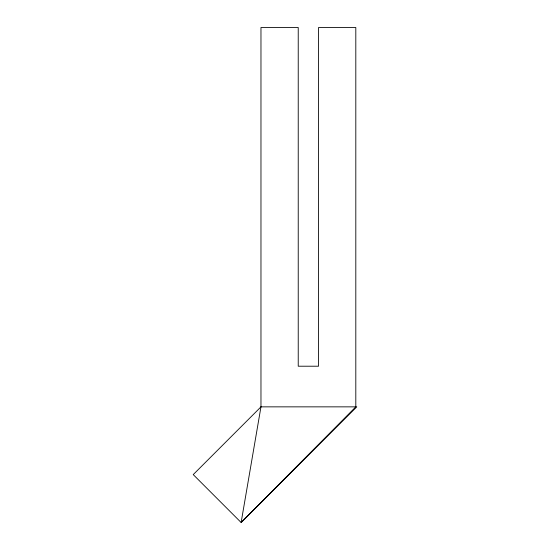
<?xml version="1.0" encoding="UTF-8"?>
<svg xmlns="http://www.w3.org/2000/svg" width="550" height="550" viewBox="0 0 550 550"><rect width="100%" height="100%" fill="white"/><g stroke="black" fill="none" stroke-linecap="round" stroke-linejoin="round"><path stroke-width="0.82" d="M258.913 504.714L264.021 499.606M260.968 406.856L241.127 522.5L193.229 474.602L260.968 406.856L260.968 27.5L298.231 27.5L298.231 366.211L318.553 366.211L318.553 27.5L355.809 27.5L355.809 406.856L241.127 522.5L356.771 406.856L260.968 406.856"/></g></svg>
